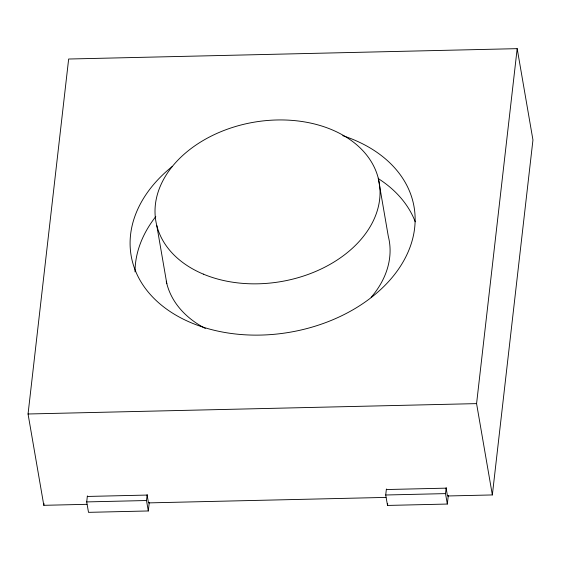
<?xml version="1.0" encoding="UTF-8"?>
<svg xmlns="http://www.w3.org/2000/svg" width="561" height="561" viewBox="0 0 561 561"><rect width="100%" height="100%" fill="white"/><g stroke="black" fill="none" stroke-linecap="round" stroke-linejoin="round"><path stroke-width="0.84" d="M86.948 504.318L43.821 505.314L28.05 413.99L68.652 59.024L517.179 48.653L532.95 139.977L492.348 494.942L447.496 495.98L446.142 488.154L386.34 489.536M43.821 505.314L44.024 503.575M149.282 502.397L148.307 510.966L88.505 512.347L86.703 501.913L87.39 495.875M148.307 510.966L146.505 500.524L147.185 494.529M448.309 495.426L447.32 504.051L387.518 505.433L385.716 494.998L386.403 488.996M387.518 505.433L387.714 503.722M447.32 504.051L445.518 493.61L446.212 487.579M492.348 494.942L476.577 403.618L517.179 48.653M28.05 413.99L476.577 403.618M87.327 496.45L147.129 495.068L148.483 502.894L385.94 497.404M86.703 501.913L146.505 500.524M385.716 494.998L445.518 493.61M378.261 178.188L388.296 236.265A113.329 80.833 -9.8 0 1 371.158 297.337M156.792 225.599L166.827 283.677M342.757 135.685A143.553 102.39 -9.8 0 1 389.79 280.234A143.553 102.39 -9.8 0 1 181.154 318.059A143.553 102.39 -9.8 0 1 172.073 166.631M135.033 271.903A143.553 102.39 -9.8 0 1 155.804 216.546M378.963 179.022A143.553 102.39 -9.8 0 1 415.224 221.763M205.326 328.437A113.329 80.833 -9.8 0 1 166.259 281.222M203.348 274.126A113.329 80.833 -9.8 0 0 379.657 199.295A113.329 80.833 -9.8 0 0 219.575 132.249A113.329 80.833 -9.8 0 0 203.348 274.126"/></g></svg>
